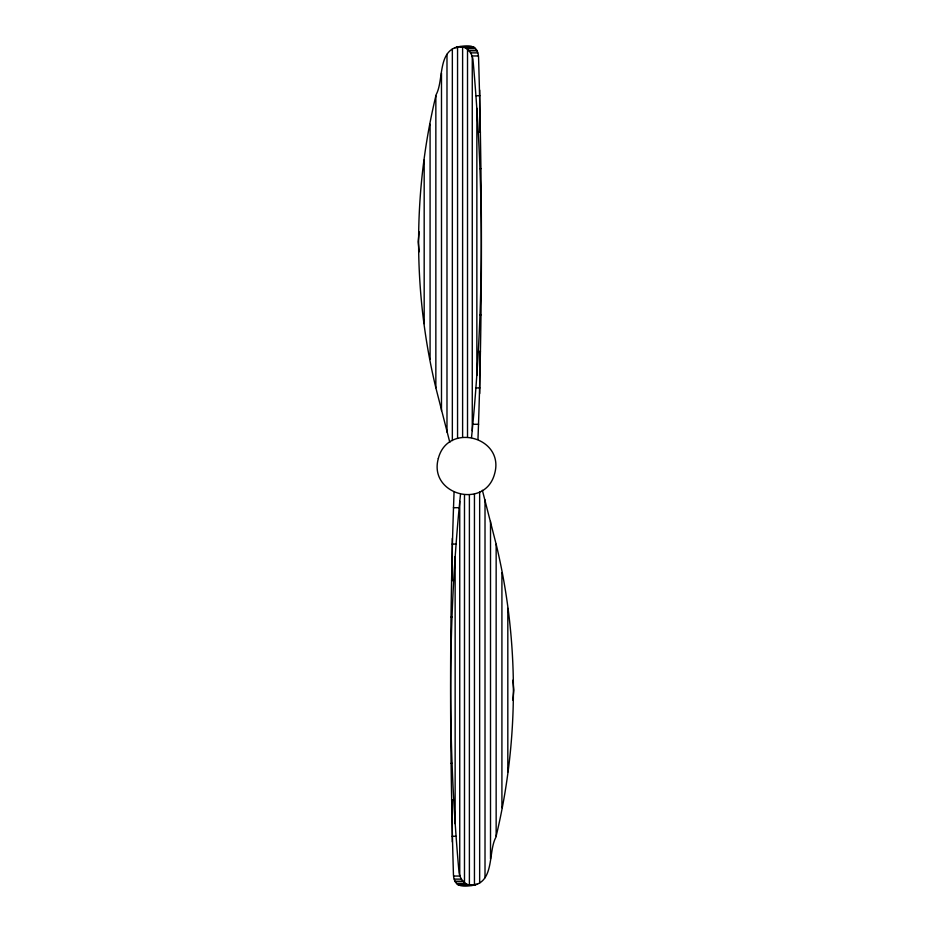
<?xml version="1.0" encoding="UTF-8"?>
<svg xmlns="http://www.w3.org/2000/svg" width="932" height="932" viewBox="0 0 932 932"><rect width="100%" height="100%" fill="white"/><g stroke="black" fill="none" stroke-linecap="round" stroke-linejoin="round"><path stroke-width="1.4" d="M454.059 492.131C449.375 618.895 449.713 745.856 453.383 872.632C453.313 886.786 461.2 887.346 474.446 885.132C494.543 880.018 488.135 851.242 495.952 837.181L496.15 836.121C519.136 740.462 519.136 639.876 496.15 544.218L482.368 490.267M477.965 439.45C482.625 312.837 482.287 186.016 478.617 59.368C478.687 45.214 470.8 44.654 457.554 46.868C437.458 51.982 443.865 80.758 436.048 94.819L435.85 95.879C412.864 191.538 412.864 292.124 435.85 387.782L449.818 442.362M460.49 494.368C447.698 619.99 447.64 746.893 459.057 872.632C459.965 879.062 464.986 885.284 471.848 885.4M471.522 437.504C484.291 311.917 484.349 185.06 472.943 59.368C472.035 52.938 467.014 46.717 460.152 46.6M419.179 231.87L418.153 241.831L419.179 251.791M512.821 700.13L513.847 690.169L512.821 680.209M472.023 46.6L456.936 46.926M459.977 885.4L462.004 885.074M463.286 47.078L474.004 47.078M454.711 47.707L457.437 47.707M466.128 48.324L475.471 48.324M468.598 50.293L476.765 50.293M468.982 50.794L476.974 50.794M470.59 52.879L477.685 52.879M472.07 55.955L478.267 55.955M476.031 95.728L479.817 95.728M478.349 132.169L480.458 132.169M479.98 168.692L480.912 168.692M479.98 314.969L480.912 314.969M478.349 351.492L480.458 351.492M476.031 387.933L479.817 387.933M472.943 424.293L478.617 424.293M453.383 507.707L459.057 507.707M452.183 544.067L455.969 544.067M451.542 580.508L453.651 580.508M451.088 617.031L452.02 617.031M451.088 763.308L452.02 763.308M451.542 799.831L453.651 799.831M452.183 836.272L455.969 836.272M453.733 876.045L459.93 876.045M454.315 879.121L461.41 879.121M455.026 881.206L463.018 881.206M455.235 881.707L463.402 881.707M456.529 883.676L465.872 883.676M474.563 884.293L477.289 884.293M457.996 884.922L475.064 885.074M507.823 608.351L507.823 771.987M501.917 572.563L501.917 807.776M496.15 544.218L496.15 836.121M490.512 521.396L490.512 858.943M485.013 499.855L485.013 877.758M479.689 90.078L479.689 132.193M479.689 351.469L479.689 393.584M479.654 491.84L479.654 883.058M476.858 108.229L476.858 375.433M474.446 494.007L474.446 885.132M472.268 56.689L472.268 430.724M469.39 494.776L469.39 885.039M467.515 49.408L467.515 436.968M464.486 494.892L464.486 882.592M462.61 46.961L462.61 437.353M459.732 501.276L459.732 875.311M457.554 46.868L457.554 438.413M455.142 556.567L455.142 823.772M452.346 48.942L452.346 440.568M452.311 538.416L452.311 580.531M452.311 799.807L452.311 841.922M446.987 54.242L446.987 432.145M441.488 73.057L441.488 410.604M435.85 95.879L435.85 387.782M430.083 124.224L430.083 359.437M424.177 160.013L424.177 323.649M438.331 458.451C428.161 494.927 485.246 510.212 494.671 473.549C504.841 437.073 447.756 421.788 438.331 458.451"/></g></svg>
